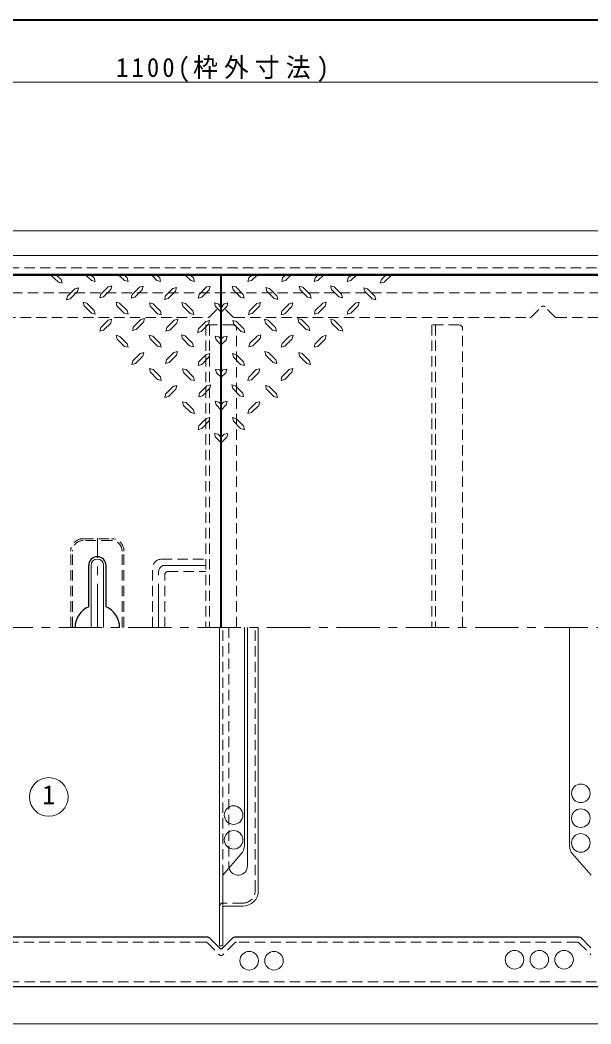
# Model space of a CAD drawing. Units: millimetres at full size, sheet at 1:7; details may follow other scales. Extents: x -1465 to 1370, y -987 to 980.
# Drawn here: x -457 to 4, y 170 to 980 of the extents above; entities that cross this region are included whole.
import ezdxf
from ezdxf.enums import TextEntityAlignment as Align

# ---------------------------------------------------------------- set-up
doc = ezdxf.new("R2010")
doc.units = ezdxf.units.MM
doc.header["$LTSCALE"] = 7
doc.linetypes.add('CHAIN1', pattern=[8, 5, -1, 1, -1])
doc.linetypes.add('DASHED1', pattern=[1.8, 1.2, -0.6])
doc.layers.add('0-0____1', color=4, linetype='Continuous', lineweight=9)
doc.styles.add('ＭＳ ゴシック', font='')
doc.styles.get('ＭＳ ゴシック').set_extended_font_data('MS Gothic')

msp = doc.modelspace()

# ---------------------------------------------------------------- linework, layer by layer
at = {"layer": '0-0____1', "color": 1, "lineweight": 40}
for p, q in [((1370.499, 979.62), (-1464.501, 979.62)), ((-294.501, 489.62), (-294.501, 773.62))]:
    msp.add_line(p, q, dxfattribs=at)
at = {"layer": '0-0____1'}
for p, q in [((-844.501, 929.62), (255.499, 929.62)), ((-431.652, 773.62), (-425.986, 768.089)), ((-427.204, 773.62), (-423.829, 770.245)), ((-423.829, 770.245), (-422.986, 767.245)), ((-403.486, 773.62), (-399.267, 769.401)), ((-399.173, 773.62), (-397.111, 771.557)), ((-397.111, 771.557), (-396.267, 768.651)), ((-376.767, 773.62), (-372.548, 769.401)), ((-350.358, 773.62), (-346.392, 769.495)), ((-346.111, 773.62), (-344.142, 771.651)), ((-323.236, 773.62), (-319.017, 769.401)), ((-318.923, 773.62), (-316.861, 771.557)), ((-270.079, 773.62), (-272.142, 771.557)), ((-265.767, 773.62), (-269.986, 769.401)), ((-242.892, 773.62), (-244.861, 771.651)), ((-238.644, 773.62), (-242.611, 769.495)), ((-212.236, 773.62), (-216.454, 769.401)), ((-191.892, 771.557), (-192.736, 768.651)), ((-189.829, 773.62), (-191.892, 771.557)), ((-185.517, 773.62), (-189.736, 769.401)), ((-165.173, 770.245), (-166.017, 767.245)), ((-161.798, 773.62), (-165.173, 770.245)), ((-157.351, 773.62), (-163.017, 768.089)), ((-422.986, 767.245), (-425.986, 768.089)), ((-418.579, 756.839), (-412.579, 762.839)), ((-396.267, 768.651), (-399.267, 769.401)), ((-391.767, 758.432), (-385.861, 764.432)), ((-389.517, 756.276), (-383.704, 762.182)), ((-385.861, 764.432), (-382.861, 765.182)), ((-382.861, 765.182), (-383.704, 762.182)), ((-366.361, 758.151), (-360.454, 764.151)), ((-364.204, 755.995), (-358.298, 761.901)), ((-360.454, 764.151), (-357.548, 764.901)), ((-357.548, 764.901), (-358.298, 761.901)), ((-339.548, 757.026), (-333.548, 763.026)), ((-312.267, 758.245), (-306.361, 764.245)), ((-310.111, 756.089), (-304.204, 761.995)), ((-278.892, 756.089), (-284.798, 761.995)), ((-276.736, 758.245), (-282.642, 764.245)), ((-249.454, 757.026), (-255.454, 763.026)), ((-231.454, 764.901), (-230.704, 761.901)), ((-228.548, 764.151), (-231.454, 764.901)), ((-224.798, 755.995), (-230.704, 761.901)), ((-222.642, 758.151), (-228.548, 764.151)), ((-206.142, 765.182), (-205.298, 762.182)), ((-203.142, 764.432), (-206.142, 765.182)), ((-199.486, 756.276), (-205.298, 762.182)), ((-197.236, 758.432), (-203.142, 764.432)), ((-192.736, 768.651), (-189.736, 769.401)), ((-170.423, 756.839), (-176.423, 762.839)), ((-166.017, 767.245), (-163.017, 768.089)), ((-418.579, 756.839), (-419.329, 753.932)), ((-416.329, 754.682), (-419.329, 753.932)), ((-416.329, 754.682), (-410.423, 760.589)), ((-391.767, 758.432), (-392.517, 755.526)), ((-389.517, 756.276), (-392.517, 755.526)), ((-366.361, 758.151), (-367.204, 755.245)), ((-364.204, 755.995), (-367.204, 755.245)), ((-339.548, 757.026), (-340.298, 754.12)), ((-337.298, 754.87), (-340.298, 754.12)), ((-337.298, 754.87), (-331.392, 760.776)), ((-312.267, 758.245), (-313.111, 755.339)), ((-310.111, 756.089), (-313.111, 755.339)), ((-278.892, 756.089), (-275.892, 755.339)), ((-276.736, 758.245), (-275.892, 755.339)), ((-251.704, 754.87), (-257.611, 760.776)), ((-251.704, 754.87), (-248.704, 754.12)), ((-249.454, 757.026), (-248.704, 754.12)), ((-224.798, 755.995), (-221.798, 755.245)), ((-222.642, 758.151), (-221.798, 755.245)), ((-199.486, 756.276), (-196.486, 755.526)), ((-197.236, 758.432), (-196.486, 755.526)), ((-172.673, 754.682), (-178.579, 760.589)), ((-172.673, 754.682), (-169.673, 753.932)), ((-170.423, 756.839), (-169.673, 753.932)), ((-405.173, 748.964), (-405.923, 751.964)), ((-403.017, 751.214), (-405.923, 751.964)), ((-405.173, 748.964), (-399.267, 743.057)), ((-403.017, 751.214), (-397.111, 745.214)), ((-397.111, 745.214), (-396.267, 742.307)), ((-376.486, 751.214), (-379.392, 752.057)), ((-378.642, 749.057), (-379.392, 752.057)), ((-378.642, 749.057), (-372.736, 743.151)), ((-376.486, 751.214), (-370.486, 745.307)), ((-351.642, 748.495), (-352.486, 751.495)), ((-349.486, 750.745), (-352.486, 751.495)), ((-351.642, 748.495), (-345.829, 742.682)), ((-349.486, 750.745), (-343.579, 744.839)), ((-323.329, 750.839), (-326.329, 751.682)), ((-325.486, 748.682), (-326.329, 751.682)), ((-325.486, 748.682), (-319.579, 742.776)), ((-323.329, 750.839), (-317.423, 744.932)), ((-299.048, 748.495), (-299.892, 751.495)), ((-296.892, 750.745), (-299.892, 751.495)), ((-299.048, 748.495), (-294.501, 743.948)), ((-296.892, 750.745), (-294.501, 748.013)), ((-292.111, 750.745), (-294.501, 748.013)), ((-289.954, 748.495), (-294.501, 743.948)), ((-292.111, 750.745), (-289.111, 751.495)), ((-289.954, 748.495), (-289.111, 751.495)), ((-265.673, 750.839), (-271.579, 744.932)), ((-263.517, 748.682), (-269.423, 742.776)), ((-265.673, 750.839), (-262.673, 751.682)), ((-263.517, 748.682), (-262.673, 751.682)), ((-239.517, 750.745), (-245.423, 744.839)), ((-237.361, 748.495), (-243.173, 742.682)), ((-239.517, 750.745), (-236.517, 751.495)), ((-237.361, 748.495), (-236.517, 751.495)), ((-212.517, 751.214), (-218.517, 745.307)), ((-210.361, 749.057), (-216.267, 743.151)), ((-212.517, 751.214), (-209.611, 752.057)), ((-210.361, 749.057), (-209.611, 752.057)), ((-191.892, 745.214), (-192.736, 742.307)), ((-185.986, 751.214), (-191.892, 745.214)), ((-183.829, 748.964), (-189.736, 743.057)), ((-185.986, 751.214), (-183.079, 751.964)), ((-183.829, 748.964), (-183.079, 751.964)), ((-396.267, 742.307), (-399.267, 743.057)), ((-391.767, 731.432), (-385.861, 737.432)), ((-356.517, 738.839), (-357.267, 735.839)), ((-338.329, 731.432), (-332.423, 737.432)), ((-306.923, 736.307), (-304.017, 737.151)), ((-304.017, 737.151), (-304.767, 734.151)), ((-284.986, 737.151), (-284.236, 734.151)), ((-282.079, 736.307), (-284.986, 737.151)), ((-250.673, 731.432), (-256.579, 737.432)), ((-232.486, 738.839), (-231.736, 735.839)), ((-197.236, 731.432), (-203.142, 737.432)), ((-192.736, 742.307), (-189.736, 743.057)), ((-391.767, 731.432), (-392.611, 728.526)), ((-389.611, 729.276), (-392.611, 728.526)), ((-389.611, 729.276), (-383.704, 735.182)), ((-365.329, 732.089), (-366.173, 729.089)), ((-363.173, 729.932), (-366.173, 729.089)), ((-363.173, 729.932), (-357.267, 735.839)), ((-338.329, 731.432), (-339.079, 728.526)), ((-336.079, 729.276), (-339.079, 728.526)), ((-336.079, 729.276), (-330.267, 735.182)), ((-312.829, 730.401), (-313.673, 727.401)), ((-312.829, 730.401), (-306.923, 736.307)), ((-310.673, 728.245), (-304.767, 734.151)), ((-278.329, 728.245), (-284.236, 734.151)), ((-276.173, 730.401), (-282.079, 736.307)), ((-276.173, 730.401), (-275.329, 727.401)), ((-252.923, 729.276), (-258.736, 735.182)), ((-252.923, 729.276), (-249.923, 728.526)), ((-250.673, 731.432), (-249.923, 728.526)), ((-225.829, 729.932), (-231.736, 735.839)), ((-225.829, 729.932), (-222.829, 729.089)), ((-223.673, 732.089), (-222.829, 729.089)), ((-199.392, 729.276), (-205.298, 735.182)), ((-199.392, 729.276), (-196.392, 728.526)), ((-197.236, 731.432), (-196.392, 728.526)), ((-378.454, 722.245), (-379.204, 725.245)), ((-376.298, 724.401), (-379.204, 725.245)), ((-378.454, 722.245), (-372.548, 716.339)), ((-376.298, 724.401), (-370.298, 718.495)), ((-351.829, 722.339), (-352.673, 725.339)), ((-349.673, 724.495), (-352.673, 725.339)), ((-351.829, 722.339), (-345.923, 716.432)), ((-349.673, 724.495), (-343.767, 718.589)), ((-325.861, 722.714), (-326.611, 725.714)), ((-323.704, 724.87), (-326.611, 725.714)), ((-325.861, 722.714), (-319.954, 716.807)), ((-323.704, 724.87), (-317.704, 718.964)), ((-310.673, 728.245), (-313.673, 727.401)), ((-298.486, 721.682), (-299.329, 724.682)), ((-296.329, 723.932), (-299.329, 724.682)), ((-298.486, 721.682), (-294.501, 717.698)), ((-296.329, 723.932), (-294.501, 722.104)), ((-292.673, 723.932), (-294.501, 722.104)), ((-290.517, 721.682), (-294.501, 717.698)), ((-292.673, 723.932), (-289.673, 724.682)), ((-290.517, 721.682), (-289.673, 724.682)), ((-278.329, 728.245), (-275.329, 727.401)), ((-265.298, 724.87), (-271.298, 718.964)), ((-263.142, 722.714), (-269.048, 716.807)), ((-265.298, 724.87), (-262.392, 725.714)), ((-263.142, 722.714), (-262.392, 725.714)), ((-239.329, 724.495), (-245.236, 718.589)), ((-237.173, 722.339), (-243.079, 716.432)), ((-239.329, 724.495), (-236.329, 725.339)), ((-237.173, 722.339), (-236.329, 725.339)), ((-212.704, 724.401), (-218.704, 718.495)), ((-210.548, 722.245), (-216.454, 716.339)), ((-212.704, 724.401), (-209.798, 725.245)), ((-210.548, 722.245), (-209.798, 725.245)), ((-365.892, 704.714), (-366.736, 701.714)), ((-365.892, 704.714), (-359.986, 710.62)), ((-363.736, 702.557), (-357.829, 708.464)), ((-359.986, 710.62), (-357.079, 711.464)), ((-357.079, 711.464), (-357.829, 708.464)), ((-338.704, 705.464), (-339.548, 702.464)), ((-338.704, 705.464), (-332.798, 711.37)), ((-336.548, 703.307), (-330.642, 709.214)), ((-332.798, 711.37), (-329.798, 712.12)), ((-329.798, 712.12), (-330.642, 709.214)), ((-312.454, 703.776), (-306.548, 709.776)), ((-310.204, 701.62), (-304.392, 707.526)), ((-278.798, 701.62), (-284.611, 707.526)), ((-276.548, 703.776), (-282.454, 709.776)), ((-259.204, 712.12), (-258.361, 709.214)), ((-256.204, 711.37), (-259.204, 712.12)), ((-252.454, 703.307), (-258.361, 709.214)), ((-250.298, 705.464), (-256.204, 711.37)), ((-250.298, 705.464), (-249.454, 702.464)), ((-231.923, 711.464), (-231.173, 708.464)), ((-229.017, 710.62), (-231.923, 711.464)), ((-225.267, 702.557), (-231.173, 708.464)), ((-223.111, 704.714), (-229.017, 710.62)), ((-223.111, 704.714), (-222.267, 701.714)), ((-363.736, 702.557), (-366.736, 701.714)), ((-349.486, 697.682), (-352.486, 698.526)), ((-351.642, 695.526), (-352.486, 698.526)), ((-349.486, 697.682), (-343.579, 691.776)), ((-336.548, 703.307), (-339.548, 702.464)), ((-324.923, 695.339), (-325.673, 698.339)), ((-322.767, 697.589), (-325.673, 698.339)), ((-322.767, 697.589), (-316.767, 691.589)), ((-312.454, 703.776), (-313.204, 700.87)), ((-310.204, 701.62), (-313.204, 700.87)), ((-295.954, 697.307), (-298.954, 698.057)), ((-298.204, 695.057), (-298.954, 698.057)), ((-295.954, 697.307), (-294.501, 695.854)), ((-293.048, 697.307), (-294.501, 695.854)), ((-293.048, 697.307), (-290.048, 698.057)), ((-290.798, 695.057), (-290.048, 698.057)), ((-278.798, 701.62), (-275.798, 700.87)), ((-276.548, 703.776), (-275.798, 700.87)), ((-266.236, 697.589), (-272.236, 691.589)), ((-266.236, 697.589), (-263.329, 698.339)), ((-264.079, 695.339), (-263.329, 698.339)), ((-252.454, 703.307), (-249.454, 702.464)), ((-239.517, 697.682), (-245.423, 691.776)), ((-239.517, 697.682), (-236.517, 698.526)), ((-237.361, 695.526), (-236.517, 698.526)), ((-225.267, 702.557), (-222.267, 701.714)), ((-351.642, 695.526), (-345.829, 689.62)), ((-324.923, 695.339), (-319.017, 689.432)), ((-298.204, 695.057), (-294.501, 691.354)), ((-290.798, 695.057), (-294.501, 691.354)), ((-264.079, 695.339), (-269.986, 689.432)), ((-237.361, 695.526), (-243.173, 689.62)), ((-339.173, 677.995), (-333.267, 683.901)), ((-337.017, 675.839), (-331.111, 681.745)), ((-333.267, 683.901), (-330.267, 684.651)), ((-330.267, 684.651), (-331.111, 681.745)), ((-311.892, 678.557), (-305.986, 684.557)), ((-309.642, 676.401), (-303.829, 682.307)), ((-305.986, 684.557), (-302.986, 685.307)), ((-302.986, 685.307), (-303.829, 682.307)), ((-283.017, 684.557), (-286.017, 685.307)), ((-286.017, 685.307), (-285.173, 682.307)), ((-279.361, 676.401), (-285.173, 682.307)), ((-277.111, 678.557), (-283.017, 684.557)), ((-258.736, 684.651), (-257.892, 681.745)), ((-255.736, 683.901), (-258.736, 684.651)), ((-251.986, 675.839), (-257.892, 681.745)), ((-249.829, 677.995), (-255.736, 683.901)), ((-339.173, 677.995), (-340.017, 674.995)), ((-337.017, 675.839), (-340.017, 674.995)), ((-311.892, 678.557), (-312.642, 675.651)), ((-309.642, 676.401), (-312.642, 675.651)), ((-279.361, 676.401), (-276.361, 675.651)), ((-277.111, 678.557), (-276.361, 675.651)), ((-251.986, 675.839), (-248.986, 674.995)), ((-249.829, 677.995), (-248.986, 674.995)), ((-324.923, 668.714), (-325.767, 671.714)), ((-322.767, 670.964), (-325.767, 671.714)), ((-324.923, 668.714), (-319.017, 662.901)), ((-322.767, 670.964), (-316.861, 665.057)), ((-296.423, 671.339), (-299.423, 672.089)), ((-298.579, 669.089), (-299.423, 672.089)), ((-298.579, 669.089), (-294.501, 664.847)), ((-296.423, 671.339), (-294.501, 669.417)), ((-292.579, 671.339), (-294.501, 669.417)), ((-290.423, 669.089), (-294.501, 664.847)), ((-292.579, 671.339), (-289.579, 672.089)), ((-290.423, 669.089), (-289.579, 672.089)), ((-266.236, 670.964), (-272.142, 665.057)), ((-264.079, 668.714), (-269.986, 662.901)), ((-266.236, 670.964), (-263.236, 671.714)), ((-264.079, 668.714), (-263.236, 671.714)), ((-312.454, 652.12), (-306.548, 658.026)), ((-276.548, 652.12), (-282.454, 658.026)), ((-312.454, 652.12), (-313.204, 649.12)), ((-310.204, 649.964), (-313.204, 649.12)), ((-310.204, 649.964), (-304.392, 655.87)), ((-278.798, 649.964), (-284.611, 655.87)), ((-278.798, 649.964), (-275.798, 649.12)), ((-276.548, 652.12), (-275.798, 649.12)), ((-296.892, 645.37), (-299.892, 646.12)), ((-299.048, 643.12), (-299.892, 646.12)), ((-299.048, 643.12), (-294.501, 638.391)), ((-296.892, 645.37), (-294.501, 642.979)), ((-292.111, 645.37), (-294.501, 642.979)), ((-289.954, 643.12), (-294.501, 638.391)), ((-292.111, 645.37), (-289.111, 646.12)), ((-289.954, 643.12), (-289.111, 646.12)), ((-273.251, 489.62), (-273.251, 297.12)), ((-264.501, 277.12), (-264.501, 489.62)), ((-277.001, 264.62), (-292.001, 264.62))]:
    msp.add_line(p, q, dxfattribs=at)
at = {"layer": '0-0____1', "color": 7, "lineweight": 18}
for p, q in [((-612.001, 809.62), (22.999, 809.62)), ((255.499, 789.62), (-844.501, 789.62)), ((240.499, 774.62), (-829.501, 774.62)), ((-399.501, 489.62), (-399.501, 539.62)), ((-389.501, 489.62), (-389.501, 539.62)), ((-295.751, 232.62), (-295.751, 489.62)), ((-275.751, 489.62), (-275.751, 313.377)), ((-13.251, 313.377), (-13.251, 489.62)), ((-278.226, 306.792), (-293.251, 289.62)), ((-10.777, 306.792), (4.249, 289.62)), ((-293.251, 232.62), (-293.251, 289.62)), ((-295.751, 232.62), (-293.251, 232.62)), ((-849.501, 169.62), (260.499, 169.62))]:
    msp.add_line(p, q, dxfattribs=at)
at = {"layer": '0-0____1', "linetype": 'DASHED1'}
for p, q in [((235.499, 779.62), (-824.501, 779.62)), ((225.499, 759.62), (-516.422, 759.62)), ((-303.916, 740.206), (-295.916, 748.206)), ((-285.087, 740.206), (-293.087, 748.206)), ((-43.916, 740.206), (-35.916, 748.206)), ((-25.087, 740.206), (-33.087, 748.206)), ((-519.454, 739.62), (-305.33, 739.62)), ((-283.673, 739.62), (-45.33, 739.62)), ((-23.673, 739.62), (190.499, 739.62)), ((-304.001, 733.62), (-304.001, 489.62)), ((-121.501, 733.62), (-121.501, 489.62)), ((-293.251, 289.62), (-293.251, 489.62)), ((-288.251, 489.62), (-288.251, 297.12)), ((-267.001, 277.12), (-267.001, 489.62)), ((-277.001, 267.12), (-293.251, 267.12))]:
    msp.add_line(p, q, dxfattribs=at)
at = {"layer": '0-0____1', "color": 5, "lineweight": 25}
for p, q in [((239.499, 773.62), (-514.748, 773.62)), ((-401.501, 506.203), (-401.501, 539.62)), ((-387.501, 506.203), (-387.501, 539.62)), ((-305.33, 239.62), (-583.673, 239.62)), ((-303.916, 239.034), (-295.916, 231.034)), ((-285.087, 239.034), (-293.087, 231.034)), ((-5.33, 239.62), (-283.673, 239.62)), ((-3.916, 239.034), (4.084, 231.034)), ((235.499, 199.62), (-824.501, 199.62))]:
    msp.add_line(p, q, dxfattribs=at)
at = {"layer": '0-0____1', "color": 7, "linetype": 'DASHED1', "lineweight": 18}
for p, q in [((-285.001, 733.62), (-307.001, 733.62)), ((-307.001, 733.62), (-307.001, 489.62)), ((-282.001, 489.62), (-282.001, 730.62)), ((-102.501, 733.62), (-124.501, 733.62)), ((-124.501, 733.62), (-124.501, 489.62)), ((-99.501, 489.62), (-99.501, 730.62)), ((-406.001, 561.12), (-383.001, 561.12)), ((-383.001, 559.62), (-406.001, 559.62)), ((-416.001, 489.62), (-416.001, 551.12)), ((-414.501, 489.62), (-414.501, 551.12)), ((-374.501, 489.62), (-374.501, 551.12)), ((-373.001, 489.62), (-373.001, 551.12)), ((-342.501, 544.62), (-307.001, 544.62)), ((-350.001, 489.62), (-350.001, 537.12)), ((-337.501, 534.62), (-307.001, 534.62)), ((-340.001, 489.62), (-340.001, 532.12)), ((-306.987, 235.62), (-582.016, 235.62)), ((-305.572, 235.034), (-295.916, 225.377)), ((-283.43, 235.034), (-293.087, 225.377)), ((-6.987, 235.62), (-282.016, 235.62)), ((-5.572, 235.034), (4.084, 225.377)), ((235.499, 203.62), (-824.501, 203.62))]:
    msp.add_line(p, q, dxfattribs=at)
at = {"layer": '0-0____1', "linetype": 'CHAIN1'}
for p, q in [((-394.501, 489.62), (-394.501, 561.62)), ((-345.001, 489.62), (-345.001, 534.62)), ((-340.001, 539.62), (-307.001, 539.62)), ((505.499, 489.62), (-1004.501, 489.62))]:
    msp.add_line(p, q, dxfattribs=at)
at = {"layer": '0-0____1'}
for points in [[(-372.361, 773.62), (-370.298, 771.557), (-369.548, 768.557), (-372.548, 769.401)], [(-344.142, 771.651), (-343.392, 768.745), (-346.392, 769.495)], [(-316.861, 771.557), (-316.017, 768.557), (-319.017, 769.401)], [(-272.142, 771.557), (-272.986, 768.557), (-269.986, 769.401)], [(-244.861, 771.651), (-245.611, 768.745), (-242.611, 769.495)], [(-216.642, 773.62), (-218.704, 771.557), (-219.454, 768.557), (-216.454, 769.401)], [(-412.579, 762.839), (-409.673, 763.589), (-410.423, 760.589)], [(-333.548, 763.026), (-330.642, 763.776), (-331.392, 760.776)], [(-306.361, 764.245), (-303.361, 764.995), (-304.204, 761.995)], [(-282.642, 764.245), (-285.642, 764.995), (-284.798, 761.995)], [(-255.454, 763.026), (-258.361, 763.776), (-257.611, 760.776)], [(-176.423, 762.839), (-179.329, 763.589), (-178.579, 760.589)], [(-370.486, 745.307), (-369.736, 742.401), (-372.736, 743.151)], [(-218.517, 745.307), (-219.267, 742.401), (-216.267, 743.151)], [(-385.861, 737.432), (-382.954, 738.182), (-383.704, 735.182)], [(-365.329, 732.089), (-359.423, 737.995), (-356.517, 738.839)], [(-343.579, 744.839), (-342.829, 741.839), (-345.829, 742.682)], [(-332.423, 737.432), (-329.423, 738.182), (-330.267, 735.182)], [(-317.423, 744.932), (-316.579, 742.026), (-319.579, 742.776)], [(-271.579, 744.932), (-272.423, 742.026), (-269.423, 742.776)], [(-256.579, 737.432), (-259.579, 738.182), (-258.736, 735.182)], [(-245.423, 744.839), (-246.173, 741.839), (-243.173, 742.682)], [(-223.673, 732.089), (-229.579, 737.995), (-232.486, 738.839)], [(-203.142, 737.432), (-206.048, 738.182), (-205.298, 735.182)], [(-370.298, 718.495), (-369.548, 715.589), (-372.548, 716.339)], [(-343.767, 718.589), (-342.923, 715.589), (-345.923, 716.432)], [(-317.704, 718.964), (-316.954, 715.964), (-319.954, 716.807)], [(-271.298, 718.964), (-272.048, 715.964), (-269.048, 716.807)], [(-245.236, 718.589), (-246.079, 715.589), (-243.079, 716.432)], [(-218.704, 718.495), (-219.454, 715.589), (-216.454, 716.339)], [(-306.548, 709.776), (-303.548, 710.526), (-304.392, 707.526)], [(-282.454, 709.776), (-285.454, 710.526), (-284.611, 707.526)], [(-343.579, 691.776), (-342.829, 688.776), (-345.829, 689.62)], [(-316.767, 691.589), (-316.017, 688.682), (-319.017, 689.432)], [(-272.236, 691.589), (-272.986, 688.682), (-269.986, 689.432)], [(-245.423, 691.776), (-246.173, 688.776), (-243.173, 689.62)], [(-316.861, 665.057), (-316.017, 662.057), (-319.017, 662.901)], [(-272.142, 665.057), (-272.986, 662.057), (-269.986, 662.901)], [(-306.548, 658.026), (-303.548, 658.87), (-304.392, 655.87)], [(-282.454, 658.026), (-285.454, 658.87), (-284.611, 655.87)]]:
    msp.add_lwpolyline(points, dxfattribs=at)
at = {"layer": '0-0____1', "color": 7, "lineweight": 18}
msp.add_circle((-433.704, 352.734), 15.6, dxfattribs=at)
at = {"layer": '0-0____1'}
for centre in [(-4.12, 355.655), (-284.455, 338.123), (-4.12, 335.655), (-284.455, 318.123), (-4.12, 315.655), (-271.868, 220.606), (-251.868, 220.606), (-57.599, 221.43), (-37.599, 221.43), (-17.599, 221.43)]:
    msp.add_circle(centre, 7.5, dxfattribs=at)
at = {"layer": '0-0____1', "linetype": 'DASHED1'}
for centre, radius, start, end in [((-294.501, 746.791), 2, 45, 135), ((-34.501, 746.791), 2, 45, 135), ((-305.33, 741.62), 2, 270, 315), ((-283.673, 741.62), 2, 225, 270), ((-45.33, 741.62), 2, 270, 315), ((-23.673, 741.62), 2, 225, 270), ((-280.751, 297.12), 7.5, 180, 192.24511), ((-277.001, 277.12), 10, 270, 0), ((-293.251, 264.62), 2.5, 90, 180)]:
    msp.add_arc(centre, radius, start, end, dxfattribs=at)
at = {"layer": '0-0____1', "color": 7, "linetype": 'DASHED1', "lineweight": 18}
for centre, radius, start, end in [((-285.001, 730.62), 3, 0, 90), ((-102.501, 730.62), 3, 0, 90), ((-406.001, 551.12), 10, 90, 180), ((-406.001, 551.12), 8.5, 90, 180), ((-383.001, 551.12), 10, 0, 90), ((-383.001, 551.12), 8.5, 0, 90), ((-342.501, 537.12), 7.5, 90, 180), ((-337.501, 532.12), 2.5, 90, 180), ((-306.987, 233.62), 2, 45, 90), ((-282.016, 233.62), 2, 90, 135), ((-6.987, 233.62), 2, 45, 90), ((-294.501, 226.791), 2, 225, 315)]:
    msp.add_arc(centre, radius, start, end, dxfattribs=at)
at = {"layer": '0-0____1', "color": 5, "lineweight": 25}
for centre, radius, start, end in [((-394.501, 539.62), 7, 0, 180), ((-394.501, 489.62), 18, 112.88538, 180), ((-394.501, 489.62), 18, 0, 67.11462), ((-305.33, 237.62), 2, 45, 90), ((-283.673, 237.62), 2, 90, 135), ((-5.33, 237.62), 2, 45, 90), ((-294.501, 232.448), 2, 225, 315)]:
    msp.add_arc(centre, radius, start, end, dxfattribs=at)
at = {"layer": '0-0____1', "color": 7, "lineweight": 18}
for centre, radius, start, end in [((-394.501, 539.62), 5, 0, 180), ((-285.751, 313.377), 10, 318.81407, 0), ((-3.251, 313.377), 10, 180, 221.18593)]:
    msp.add_arc(centre, radius, start, end, dxfattribs=at)
at = {"layer": '0-0____1', "linetype": 'CHAIN1'}
msp.add_arc((-340.001, 534.62), 5, 90, 180, dxfattribs=at)
at = {"layer": '0-0____1'}
for centre, radius, start, end in [((-280.751, 297.12), 7.5, 192.24511, 0), ((-277.001, 277.12), 12.5, 270, 0), ((-292.001, 263.37), 1.25, 90, 180)]:
    msp.add_arc(centre, radius, start, end, dxfattribs=at)

# ---------------------------------------------------------------- texts
at = {"layer": '0-0____1', "color": 7, "style": 'ＭＳ ゴシック'}
msp.add_text('1', height=15.4, dxfattribs=at).set_placement((-438.954, 342.234), align=Align.BOTTOM_LEFT)
at = {"layer": '0-0____1', "color": 7, "insert": (-379.376, 929.62), "char_height": 15.4, "attachment_point": 7, "style": 'ＭＳ ゴシック'}
msp.add_mtext('\\T1.25;\\W0.95;1100(枠外寸法)', dxfattribs=at)

doc.saveas('drawing.dxf')
